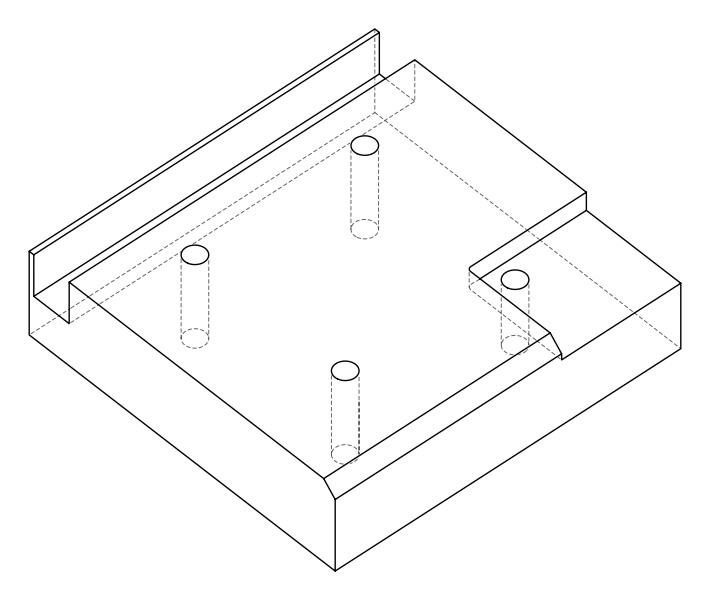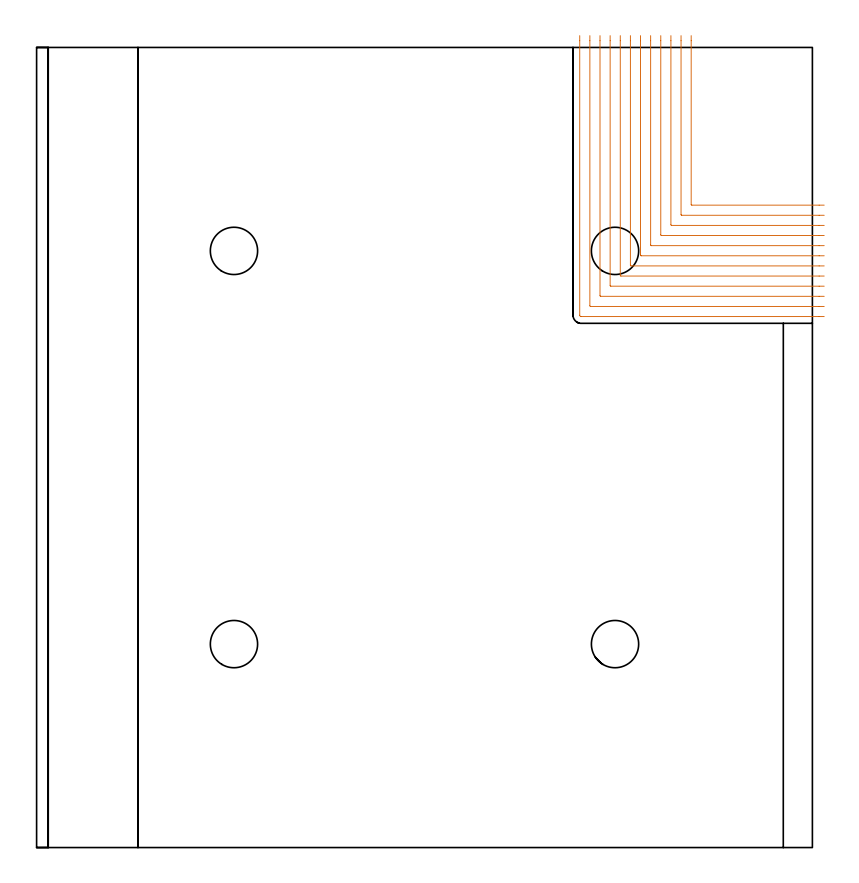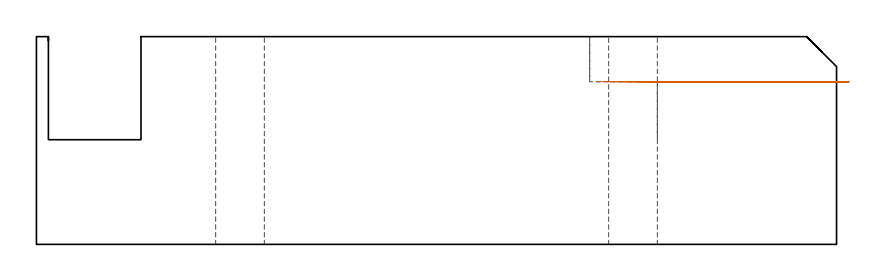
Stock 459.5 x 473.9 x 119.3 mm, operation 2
(PLAN: 7 operations, 3 tool changes, 151.5 min)
(1 AREA_MILL | FG_CHAMFER_SURFACE | UGT0205_001 | 17.58 min | 47044 mm3)
(2 MILL_CORNER_NOTCH_RECTANGULAR | CORNER_NOTCH_RECTANGULAR | NXT0201_009 | Follow Part, ap 2, ae 75% | 117 min | 598848 mm3)
(3 MILL_RECTANGULAR_SLOT | SLOT_RECTANGULAR | UGT0201_005 | Follow Part, ap 12.5, ae 75% | 15.08 min | 1490113 mm3)
(4 INDEXABLE_INSERT_DRILL_THROUGH_HOLE_FROM_SOLID | STEP1HOLE | NXT0302_027 | 0.49 min | 73273 mm3)
(5 INDEXABLE_INSERT_DRILL_THROUGH_HOLE_FROM_SOLID_1 | STEP1HOLE_1 | NXT0302_027 | 0.49 min | 73465 mm3)
(6 INDEXABLE_INSERT_DRILL_THROUGH_HOLE_FROM_SOLID_2 | STEP1HOLE_2 | NXT0302_027 | 0.49 min | 73311 mm3)
(7 INDEXABLE_INSERT_DRILL_THROUGH_HOLE_FROM_SOLID_3 | STEP1HOLE_3 | NXT0302_027 | 0.4 min | 57490 mm3)
(TOOL UGT0205_001 | Chamfer Mill 20 x 3 x 45 deg. | D20 FL50 Z2)
(TOOL NXT0201_009 | ENDMILL 8mm [2P460-0800-NA 1630] | D8 FL26 Z6)
(TOOL UGT0201_005 | End Mill 50 mm | D50 FL150 Z8)
(TOOL NXT0302_027 | Index. Insert Drill 28mm [880-D2800L32-05] | D28 PA176 FL140 Z2)
(OP 2 MILL_CORNER_NOTCH_RECTANGULAR, part 2 of 2)
G0 Z129.3
X387.7 Y480.9
Z93.4
G1 Y477.9
Y380.894 F500.
G3 X388.094 Y380.5 R0.4
G1 X463.5
X466.5 F250.
G0 Z129.3
X381.7 Y480.9
Z93.4
G1 Y477.9
Y374.895 F500.
G3 X382.095 Y374.5 R0.4
G1 X463.5
X466.5 F250.
G0 Z129.3
X375.7 Y480.9
Z93.4
G1 Y477.9
Y368.895 F500.
G3 X376.095 Y368.5 R0.4
G1 X463.5
X466.5 F250.
G0 Z129.3
X369.7 Y480.9
Z93.4
G1 Y477.9
Y362.895 F500.
G3 X370.095 Y362.5 R0.4
G1 X463.5
X466.5 F250.
G0 Z129.3
X363.7 Y480.9
Z93.4
G1 Y477.9
Y356.895 F500.
G3 X364.095 Y356.5 R0.4
G1 X463.5
X466.5 F250.
G0 Z129.3
X357.7 Y480.9
Z93.4
G1 Y477.9
Y350.896 F500.
G3 X358.096 Y350.5 R0.4
G1 X463.5
X466.5 F250.
G0 Z129.3
X351.7 Y480.9
Z93.4
G1 Y477.9
Y344.896 F500.
G3 X352.096 Y344.5 R0.4
G1 X463.5
X466.5 F250.
G0 Z129.3
X345.7 Y480.9
Z93.4
G1 Y477.9
Y338.896 F500.
G3 X346.096 Y338.5 R0.4
G1 X463.5
X466.5 F250.
G0 Z129.3
X339.7 Y480.9
Z93.4
G1 Y477.9
Y332.896 F500.
G3 X340.096 Y332.5 R0.4
G1 X463.5
X466.5 F250.
G0 Z129.3
X333.7 Y480.9
Z93.4
G1 Y477.9
Y326.896 F500.
G3 X334.096 Y326.5 R0.4
G1 X463.5
X466.5 F250.
G0 Z129.3
X327.7 Y480.9
Z93.4
G1 Y477.9
Y320.897 F500.
G3 X328.097 Y320.5 R0.4
G1 X463.5
X466.5 F250.
G0 Z129.3
X321.7 Y480.9
Z93.4
G1 Y477.9
Y315.3 F500.
G3 X322.5 Y314.5 R0.8
G1 X463.5
X466.5 F250.
G0 Z129.3
M5
M2
